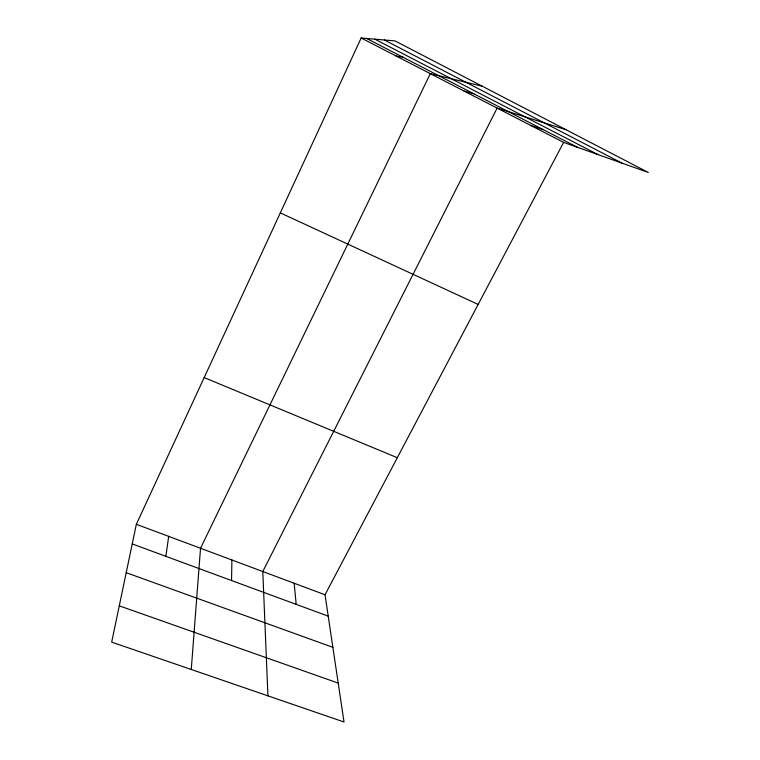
<?xml version="1.0" encoding="UTF-8"?>
<svg xmlns="http://www.w3.org/2000/svg" width="760" height="760" viewBox="0 0 760 760"><rect width="100%" height="100%" fill="white"/><g stroke="black" fill="none" stroke-linecap="round" stroke-linejoin="round"><path stroke-width="1.14" d="M231.562 580.545L231.895 559.987M191.263 669.484L200.526 548.264L430.322 73.653L482.315 86.251M165.87 556.329L168.682 536.37M136.344 524.295L111.682 642.124L344.023 722L325.023 594.776L563.616 142.395L648.318 172.463L394.991 40.897L361.171 38L136.344 524.295L325.023 594.776M396.045 55.983L403.047 57.257M464.008 91.029L473.879 93.822M565.886 129.656L497.116 108.11L262.789 571.529L267.928 695.837M530.66 125.4L543.239 129.637M119.272 605.834L338.219 683.107M126.217 572.679L332.88 647.339M132.24 543.932L328.225 616.17M204.174 377.587L397.318 457.71M280.326 212.876L478.154 304.437M366.652 38.465L577.505 147.326M361.171 38L563.616 142.395M384.332 39.986L621.88 163.077M374.784 39.168L597.996 154.603M294.148 583.243L296.191 604.371"/></g></svg>
